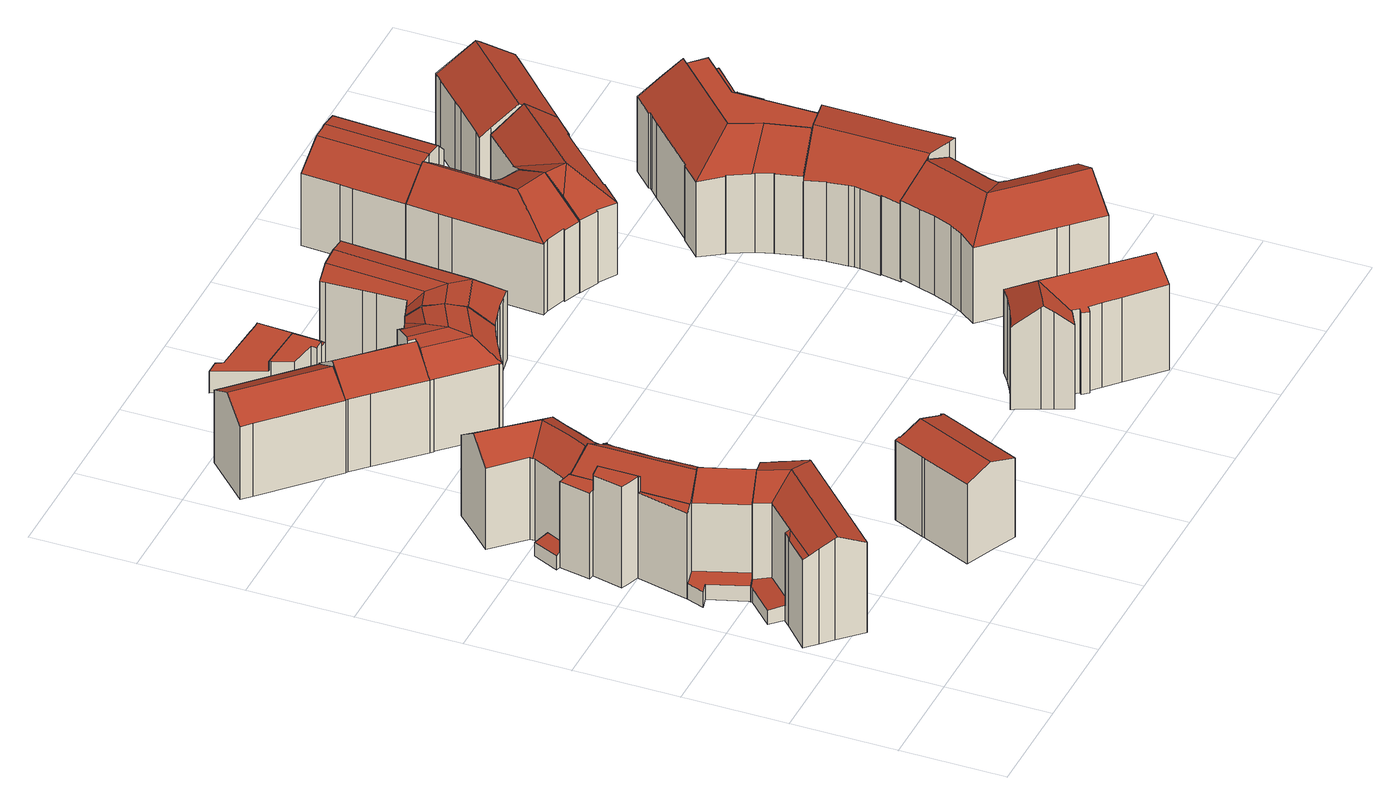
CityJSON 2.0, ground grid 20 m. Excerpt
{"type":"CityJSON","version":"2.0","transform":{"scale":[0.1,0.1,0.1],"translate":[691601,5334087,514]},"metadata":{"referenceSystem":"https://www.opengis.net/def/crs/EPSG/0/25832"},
"CityObjects":{
"building1":{"type":"Building","attributes":{"Gemeindeschluessel":"09162000","HoeheDach":"536.890","HoeheGrund":"515.523","Methode":"2000","NiedrigsteTraufeDesGebaeudes":"518.420","Geometrietyp2DReferenz":"3000","function":"31001_9998","roofType":"3100","measuredHeight":21.37,"storeysAboveGround":6},"geometry":[{"type":"MultiSurface","lod":"2","boundaries":[[[0,1,2,3]],[[4,5,6,7,8,9,10,11]],[[12,13,14,15,16]],[[17,18,19,20]],[[21,9,8,22]],[[7,6,23,24]],[[1,25,16,15]],[[17,20,13,12,26,27,28,29,30,21,22,24,23,31,32]],[[4,33,34,35,5]],[[30,10,9,21]],[[22,8,7,24]],[[36,25,1,0]],[[31,35,34,32]],[[4,2,1,37,19,18,33]],[[23,6,5,35,31]],[[26,12,16,25,36,38]],[[39,29,28,40]],[[26,38,41,27]],[[42,43,11,10,30,29,39]],[[37,1,15,14]],[[4,11,43,2]],[[13,20,19,37,14]],[[17,32,34,33,18]],[[3,2,43,42]],[[39,40,41,38,36,0,3,42]],[[27,41,40,28]]],"semantics":{"surfaces":[{"type":"WallSurface"},{"type":"RoofSurface"},{"type":"GroundSurface"}],"values":[0,1,0,0,0,0,1,2,1,0,0,0,0,1,0,0,0,0,0,1,1,0,0,0,1,0]}}]},
"building2":{"type":"Building","attributes":{"Gemeindeschluessel":"09162000","HoeheDach":"536.767","HoeheGrund":"515.630","Methode":"2000","NiedrigsteTraufeDesGebaeudes":"518.768","Geometrietyp2DReferenz":"3000","function":"31001_9998","roofType":"3100","measuredHeight":21.14,"storeysAboveGround":6},"geometry":[{"type":"MultiSurface","lod":"2","boundaries":[[[44,45,46,47,48,49]],[[50,51,45,44,49,52,53,54]],[[55,56,57,58,59,51,50,60,61,62,63]],[[62,61,64,65]],[[61,60,50,54,64]],[[66,52,49,48]],[[67,68,63,62,65,69,70]],[[46,45,51,59]],[[71,70,69,72]],[[58,57,56,55,73,74,71,72,75,76,77,66,48,47,46,59]],[[73,55,63,68,67,74]],[[74,67,70,71]],[[69,65,64,54,53,52,66,77,76,75,72]]],"semantics":{"surfaces":[{"type":"WallSurface"},{"type":"RoofSurface"},{"type":"GroundSurface"}],"values":[0,1,0,0,1,0,1,0,0,2,0,0,0]}}]},
"building3":{"type":"Building","attributes":{"Gemeindeschluessel":"09162000","HoeheDach":"519.079","HoeheGrund":"515.590","Methode":"1000","NiedrigsteTraufeDesGebaeudes":"518.489","Geometrietyp2DReferenz":"3000","function":"31001_2000","roofType":"2100","measuredHeight":3.49},"geometry":[{"type":"MultiSurface","lod":"2","boundaries":[[[78,79,80,81,82,83]],[[84,85,78,83]],[[81,80,86,87]],[[88,89,90,91,85,84]],[[87,86,90,89]],[[89,88,84,83,82,81,87]],[[85,91,90,86,80,79,78]]],"semantics":{"surfaces":[{"type":"WallSurface"},{"type":"GroundSurface"},{"type":"RoofSurface"}],"values":[0,0,0,0,0,1,2]}}]},
"building4":{"type":"Building","attributes":{"Gemeindeschluessel":"09162000","HoeheDach":"536.695","HoeheGrund":"515.630","Methode":"2000","NiedrigsteTraufeDesGebaeudes":"532.744","Geometrietyp2DReferenz":"3000","function":"31001_9998","roofType":"3100","measuredHeight":21.07,"storeysAboveGround":6},"geometry":[{"type":"MultiSurface","lod":"2","boundaries":[[[92,93,94,95,96,97,98,99,100,101]],[[102,103,104,101,100,105,106,107]],[[108,109,110,111]],[[112,113,114,84]],[[115,116,117,118]],[[119,120,121,122,123,124,117,116,125,110,109,126,127,128,129,130,131,132,133,134,135]],[[136,137,138,104,103,139,140,141,72]],[[142,143,144,99,98,145,146,114,113]],[[147,125,116,115]],[[106,105,100,99,144,143]],[[148,139,103,102,107,149]],[[111,110,125,147]],[[150,93,92,138,137,136]],[[151,126,109,108]],[[98,97,132,131,130,152,153,154,155,89,145]],[[123,122,156,157,158,124]],[[159,142,113,112]],[[107,106,143,142,159,160,149]],[[161,162,163,152,130,129,128,127]],[[135,134,133,132,97,96,95,94]],[[72,164,165,166,167,66,120,119,135,94,93,150,136]],[[146,145,89,168,84,114]],[[118,117,124,158]],[[163,162,161,151,108,111,147,115,118,158,157,156,169,66,167,166,165,164,72,141,140,139,148,149,160,159,112,84,168,89,155,154,153,152]],[[161,127,126,151]],[[92,101,104,138]],[[121,120,66,169,156,122]]],"semantics":{"surfaces":[{"type":"WallSurface"},{"type":"RoofSurface"},{"type":"GroundSurface"}],"values":[0,1,0,0,0,1,0,1,0,0,0,0,1,0,0,0,0,0,0,1,0,0,0,2,0,0,0]}}]},
"building5":{"type":"Building","attributes":{"Gemeindeschluessel":"09162000","HoeheDach":"536.394","HoeheGrund":"515.580","Methode":"1000","NiedrigsteTraufeDesGebaeudes":"532.345","Geometrietyp2DReferenz":"3000","function":"31001_1000","roofType":"3100","measuredHeight":20.81,"storeysAboveGround":6},"geometry":[{"type":"MultiSurface","lod":"2","boundaries":[[[170,171,172,173]],[[174,175,176,177,178,179,180]],[[181,182,183,184]],[[185,186,187,188,189,190]],[[191,192,152,193,194,195,174,180,89]],[[196,182,181,197,188,187]],[[184,183,171,170]],[[195,198,199,172,171,183,182,176,175,174]],[[200,201,185,190]],[[195,194,202,198]],[[198,202,203,204]],[[204,205,199,198]],[[152,206,207,205,204,203,193]],[[184,170,173,208,207,206,152,192,191,89,87,209,210,200,190,189,188,197,181]],[[201,177,176,211,186,185]],[[211,176,182,196,187,186]],[[207,208,173,172,199,205]],[[180,179,178,209,87,89]],[[210,209,178,177,201,200]],[[193,203,202,194]]],"semantics":{"surfaces":[{"type":"WallSurface"},{"type":"RoofSurface"},{"type":"GroundSurface"}],"values":[0,1,0,0,0,0,0,1,0,0,0,1,0,2,1,1,0,0,0,1]}}]},
"building6":{"type":"Building","attributes":{"Gemeindeschluessel":"09162000","HoeheDach":"534.060","HoeheGrund":"515.580","Methode":"2000","NiedrigsteTraufeDesGebaeudes":"532.227","Geometrietyp2DReferenz":"3000","function":"31001_9998","roofType":"3100","measuredHeight":18.48,"storeysAboveGround":2},"geometry":[{"type":"MultiSurface","lod":"2","boundaries":[[[212,213,214,215]],[[216,217,218,219]],[[215,214,220,221]],[[222,223,224,225,226,227]],[[228,229,213,212]],[[230,231,216,219,232,228,212,215,221,233,234,226,225,224,235,236,237]],[[231,238,217,216]],[[236,239,240,237]],[[232,219,218,241,229,228]],[[241,222,227,242,243,220,214,213,229]],[[220,243,233,221]],[[218,217,238,244,240,239,245,223,222,241]],[[233,243,242,234]],[[231,230,237,240,244,238]],[[226,234,242,227]],[[223,245,239,236,235,224]]],"semantics":{"surfaces":[{"type":"WallSurface"},{"type":"GroundSurface"},{"type":"RoofSurface"}],"values":[0,0,0,0,0,1,0,0,0,2,0,2,0,0,0,0]}}]},
"building7":{"type":"Building","attributes":{"Gemeindeschluessel":"09162000","HoeheDach":"533.844","HoeheGrund":"515.320","Methode":"1000","NiedrigsteTraufeDesGebaeudes":"530.501","Geometrietyp2DReferenz":"3000","function":"31001_1000","roofType":"3100","measuredHeight":18.52,"storeysAboveGround":4},"geometry":[{"type":"MultiSurface","lod":"2","boundaries":[[[246,247,248,249]],[[250,251,247,246]],[[252,253,254,255]],[[256,257,248,247,251,258]],[[249,248,257,259]],[[260,261,262,263]],[[262,258,251,250,264,263]],[[261,254,253,256,258,262]],[[265,252,255,260,263,264,250,246,249,259]],[[252,265,259,257,256,253]],[[255,254,261,260]]],"semantics":{"surfaces":[{"type":"WallSurface"},{"type":"RoofSurface"},{"type":"GroundSurface"}],"values":[0,0,0,1,0,0,0,1,2,0,0]}}]},
"building8":{"type":"Building","attributes":{"Gemeindeschluessel":"09162000","HoeheDach":"534.865","HoeheGrund":"515.450","Methode":"1000","NiedrigsteTraufeDesGebaeudes":"530.635","Geometrietyp2DReferenz":"3000","function":"31001_1000","roofType":"3100","measuredHeight":19.41,"storeysAboveGround":6},"geometry":[{"type":"MultiSurface","lod":"2","boundaries":[[[266,267,268,269]],[[270,271,272,273,274,275]],[[276,277,278,279,280,281,268,267,272,271]],[[282,280,279,283]],[[284,285,286,287,288,276,271,270,289]],[[269,268,281,290]],[[291,287,286,292]],[[292,286,285,293]],[[290,281,280,282]],[[294,284,289,295]],[[296,278,277,297]],[[283,279,278,296]],[[283,296,297,298,299,291,292,293,294,295,275,274,273,266,269,290,282]],[[299,298,297,277,276,288]],[[295,289,270,275]],[[299,288,287,291]],[[273,272,267,266]],[[293,285,284,294]]],"semantics":{"surfaces":[{"type":"WallSurface"},{"type":"RoofSurface"},{"type":"GroundSurface"}],"values":[0,0,1,0,1,0,0,0,0,0,0,0,2,0,0,0,0,0]}}]},
"building9":{"type":"Building","attributes":{"Gemeindeschluessel":"09162000","HoeheDach":"518.490","HoeheGrund":"515.450","Methode":"1000","NiedrigsteTraufeDesGebaeudes":"518.490","Geometrietyp2DReferenz":"3000","function":"31001_2000","roofType":"1000","measuredHeight":3.04},"geometry":[{"type":"MultiSurface","lod":"2","boundaries":[[[300,301,302,303,304,305,306,307]],[[308,302,301,309]],[[310,303,302,308]],[[310,311,304,303]],[[312,300,307,313]],[[314,305,304,311]],[[312,313,315,314,311,310,308,309]],[[309,301,300,312]],[[307,306,305,314,315,313]]],"semantics":{"surfaces":[{"type":"RoofSurface"},{"type":"WallSurface"},{"type":"GroundSurface"}],"values":[0,1,1,1,1,1,2,1,1]}}]},
"building10":{"type":"Building","attributes":{"Gemeindeschluessel":"09162000","HoeheDach":"518.982","HoeheGrund":"515.560","Methode":"1000","NiedrigsteTraufeDesGebaeudes":"518.982","Geometrietyp2DReferenz":"3000","function":"31001_1000","roofType":"1000","measuredHeight":3.42,"storeysAboveGround":1},"geometry":[{"type":"MultiSurface","lod":"2","boundaries":[[[316,317,318,319]],[[320,321,318,317]],[[319,318,321,322]],[[316,319,322,323]],[[323,320,317,316]],[[322,321,320,323]]],"semantics":{"surfaces":[{"type":"WallSurface"},{"type":"RoofSurface"},{"type":"GroundSurface"}],"values":[0,1,0,2,0,0]}}]},
"building11":{"type":"Building","attributes":{"Gemeindeschluessel":"09162000","HoeheDach":"535.070","HoeheGrund":"515.498","Methode":"2000","NiedrigsteTraufeDesGebaeudes":"530.431","Geometrietyp2DReferenz":"3000","function":"31001_1000","roofType":"3100","measuredHeight":19.57,"storeysAboveGround":5},"geometry":[{"type":"MultiSurface","lod":"2","boundaries":[[[324,325,326,327]],[[299,291,328,329,330]],[[331,332,333,334]],[[335,283,296,336,337,338]],[[339,340,341,342]],[[343,344,345,346]],[[347,348,349,350,351]],[[352,325,324,353]],[[297,354,336,296]],[[292,286,328,291]],[[355,356,352,353]],[[357,358,343,346]],[[359,347,351,360,361]],[[331,334,361,360,362]],[[326,363,364,327]],[[331,337,336,354,330,329,332]],[[299,330,354,297]],[[355,353,324,327,364,365,357,346,345,366,292,291,299,297,296,283,348,347,359,339,342]],[[367,363,326,325,352,356,341,340,333,332,368]],[[369,286,292,366]],[[345,344,369,366]],[[341,356,355,342]],[[367,368,358,357,365]],[[349,335,338,362,350]],[[369,344,343,358,368,332,329,328,286]],[[360,351,350,362]],[[331,362,338,337]],[[339,359,361,334,333,340]],[[364,363,367,365]],[[349,348,283,335]]],"semantics":{"surfaces":[{"type":"WallSurface"},{"type":"RoofSurface"},{"type":"GroundSurface"}],"values":[0,0,1,0,0,0,0,0,0,0,0,0,0,1,0,1,0,2,1,0,0,0,0,1,1,1,1,0,0,0]}}]},
"building12":{"type":"Building","attributes":{"Gemeindeschluessel":"09162000","HoeheDach":"521.966","HoeheGrund":"515.460","Methode":"2000","NiedrigsteTraufeDesGebaeudes":"519.980","Geometrietyp2DReferenz":"3000","function":"31001_2000","roofType":"1000","measuredHeight":6.51},"geometry":[{"type":"MultiSurface","lod":"2","boundaries":[[[370,371,372,373]],[[374,375,376,377]],[[378,379,380,381,382,383,384,385,386,387,388]],[[382,381,380,389,390,391]],[[392,393,394,376,375,395,396,397,398,372,371,399]],[[389,380,379,400]],[[393,387,386,394]],[[401,399,371,370]],[[402,403,404,385,384,383]],[[400,379,378,405]],[[374,406,407,396,395,375]],[[392,388,387,393]],[[408,397,396,407]],[[409,405,378,388,392,399,401]],[[398,397,408,410,373,372]],[[411,377,376,394,386,385,404]],[[402,383,382,391]],[[406,374,377,411,404,403,402,391,390,389,400,405,409,401,370,373,410,408,407]]],"semantics":{"surfaces":[{"type":"WallSurface"},{"type":"RoofSurface"},{"type":"GroundSurface"}],"values":[0,0,1,0,1,0,0,0,0,0,0,0,0,0,0,0,0,2]}}]},
"building13":{"type":"Building","attributes":{"Gemeindeschluessel":"09162000","HoeheDach":"535.050","HoeheGrund":"515.452","Methode":"2000","NiedrigsteTraufeDesGebaeudes":"529.706","Geometrietyp2DReferenz":"3000","function":"31001_9998","roofType":"3100","measuredHeight":19.6,"storeysAboveGround":4},"geometry":[{"type":"MultiSurface","lod":"2","boundaries":[[[412,413,414,415]],[[416,417,418,419]],[[420,421,422,423]],[[424,425,426,427,428,422,421,429]],[[430,431,432,433]],[[377,427,426,374]],[[342,434,435,339]],[[436,437,438,439]],[[423,422,428,440]],[[441,442,431,430,413,412,416,419,443]],[[420,444,445,429,421]],[[446,447,419,418]],[[448,424,429,445,449]],[[432,431,442,450]],[[446,418,424,448,361]],[[359,339,435,447,446,361]],[[439,438,451,452]],[[425,417,416,412,415,374,426]],[[347,449,445,444]],[[417,425,424,418]],[[441,443,437,436,453]],[[450,442,441,453]],[[347,359,361,448,449]],[[414,433,432,450,453,436,439,452,454,342,339,359,347,444,420,423,440,377,374,415]],[[447,435,434,455,451,438,437,443,419]],[[414,413,430,433]],[[440,428,427,377]],[[454,455,434,342]],[[452,451,455,454]]],"semantics":{"surfaces":[{"type":"WallSurface"},{"type":"RoofSurface"},{"type":"GroundSurface"}],"values":[0,1,0,1,0,0,0,0,0,1,0,1,1,0,1,0,0,0,0,1,0,0,0,2,1,0,0,0,0]}}]},
"building14":{"type":"Building","attributes":{"Gemeindeschluessel":"09162000","HoeheDach":"536.504","HoeheGrund":"514.890","Methode":"2000","NiedrigsteTraufeDesGebaeudes":"531.901","Geometrietyp2DReferenz":"3000","function":"31001_1000","roofType":"3100","measuredHeight":21.61,"storeysAboveGround":6},"geometry":[{"type":"MultiSurface","lod":"2","boundaries":[[[456,457,458,459]],[[460,461,462,463]],[[464,465,466,467]],[[468,465,464,469,470,471]],[[472,473,474,475,458,457,476,462,461,477,478,479,480,481,482,483]],[[481,480,466,465,468,471,484,482]],[[485,486,487,488]],[[489,484,471,470]],[[490,491,486,485,492,493]],[[494,495,496,497]],[[498,499,500,501,502,503,490,493]],[[456,504,463,462,476,457]],[[505,506,474,473,472,507]],[[508,509,484,489]],[[510,511,512,513,460,463,504,456,459,514,506,505,507,515,516,494,497,517,500,499,498,493,492,485,488,508,489,470,469,464,467]],[[496,495,518,483,482,519,520]],[[511,510,467,466,480,479]],[[488,487,509,508]],[[458,475,474,506,514,459]],[[503,502,501,520,519,482,484,509,487,486,491,490]],[[511,479,478,512]],[[512,478,477,513]],[[517,497,496,520,501,500]],[[513,477,461,460]],[[494,516,515,507,472,483,518,495]]],"semantics":{"surfaces":[{"type":"WallSurface"},{"type":"RoofSurface"},{"type":"GroundSurface"}],"values":[0,0,0,0,1,1,0,0,0,0,0,0,0,0,2,1,0,0,0,1,0,0,0,0,0]}}]},
"building15":{"type":"Building","attributes":{"Gemeindeschluessel":"09162000","HoeheDach":"535.211","HoeheGrund":"515.580","Methode":"2000","NiedrigsteTraufeDesGebaeudes":"530.356","Geometrietyp2DReferenz":"3000","function":"31001_9998","roofType":"3100","measuredHeight":19.63,"storeysAboveGround":4},"geometry":[{"type":"MultiSurface","lod":"2","boundaries":[[[521,522,523,524]],[[524,523,525,526]],[[526,525,527,528]],[[529,530,531,532]],[[533,534,535,536]],[[537,538,539,540,541,542,543,544]],[[545,546,547,548]],[[549,550,548,547,551,552]],[[553,554,555,556,527,525,523,522]],[[549,552,557,558]],[[559,560,541,540]],[[543,542,541,560,535,534,561,555,554,553]],[[528,527,556,562]],[[536,535,560,559]],[[555,561,563,564,562,556]],[[532,531,522,521]],[[565,546,545,566,537,544]],[[558,557,530,529]],[[531,530,557,552,551,553,522]],[[550,549,558,529,532,521,524,526,528,562,564,563,533,536,559,540,539,538,537,566,545,548]],[[551,547,546,565,544,543,553]],[[563,561,534,533]]],"semantics":{"surfaces":[{"type":"WallSurface"},{"type":"RoofSurface"},{"type":"GroundSurface"}],"values":[0,0,0,0,0,0,0,0,1,0,0,1,0,0,0,0,0,0,1,2,1,0]}}]},
"building16":{"type":"Building","attributes":{"Gemeindeschluessel":"09162000","HoeheDach":"535.739","HoeheGrund":"515.450","Methode":"2000","NiedrigsteTraufeDesGebaeudes":"531.275","Geometrietyp2DReferenz":"3000","function":"31001_9998","roofType":"3100","measuredHeight":20.29,"storeysAboveGround":4},"geometry":[{"type":"MultiSurface","lod":"2","boundaries":[[[567,568,569,570]],[[571,572,573,574,575,576]],[[577,578,579,580,581,582]],[[583,584,574,573]],[[585,586,587,588,589,590]],[[591,576,575,574,584,592,593,594]],[[578,577,595,596,597,598,599,600,601,602,603,604,605,606,583,573,572,571,607,589,588,587,567,570,579]],[[587,586,568,567]],[[601,608,609,602]],[[609,610,611,604,603,602]],[[600,612,608,601]],[[598,613,614,599]],[[597,615,613,598]],[[595,577,582,616,617,596]],[[591,618,607,571,576]],[[607,618,590,589]],[[619,581,580,569,568,586,585,590,618,591,594]],[[594,593,592,620,611,610,609,608,612,614,613]],[[596,617,615,597]],[[592,584,583,606,605,620]],[[599,614,612,600]],[[604,611,620,605]],[[570,569,580,579]],[[615,617,616,582,581,619,594,613]]],"semantics":{"surfaces":[{"type":"WallSurface"},{"type":"RoofSurface"},{"type":"GroundSurface"}],"values":[0,0,0,0,0,1,2,0,0,0,0,0,0,0,0,0,1,1,0,0,0,0,0,1]}}]},
"building17":{"type":"Building","attributes":{"Gemeindeschluessel":"09162000","HoeheDach":"534.940","HoeheGrund":"515.420","Methode":"2000","NiedrigsteTraufeDesGebaeudes":"530.519","Geometrietyp2DReferenz":"3000","function":"31001_1000","roofType":"3100","measuredHeight":19.52,"storeysAboveGround":4},"geometry":[{"type":"MultiSurface","lod":"2","boundaries":[[[621,622,623,624,625,626]],[[627,628,629,630]],[[631,632,626,625]],[[633,634,635,636,637,638,639,640]],[[641,642,643,621,626,632,644,645]],[[646,647,648,633,640,643,642,649]],[[650,644,632,631,651,652,630,629]],[[653,645,644,650,629,628,654,655]],[[656,653,655,657]],[[658,659,641,645,653,656]],[[660,634,633,648]],[[639,638,661,662,623,622]],[[649,642,641,659]],[[663,654,628,627]],[[664,665,666,637,636,635]],[[666,665,664,660,648,647,646,649,659,658,656,657,663,627,630,652,651,631,625,624,623,662,661]],[[657,655,654,663]],[[664,635,634,660]],[[661,638,637,666]],[[640,639,622,621,643]]],"semantics":{"surfaces":[{"type":"WallSurface"},{"type":"RoofSurface"},{"type":"GroundSurface"}],"values":[0,0,0,1,1,0,0,1,0,0,0,0,0,0,0,2,0,0,0,1]}}]},
"building18":{"type":"Building","attributes":{"Gemeindeschluessel":"09162000","HoeheDach":"535.332","HoeheGrund":"515.510","Methode":"2000","NiedrigsteTraufeDesGebaeudes":"530.502","Geometrietyp2DReferenz":"3000","function":"31001_9998","roofType":"3100","measuredHeight":19.82,"storeysAboveGround":4},"geometry":[{"type":"MultiSurface","lod":"2","boundaries":[[[667,668,669,670,671,672,673,674,675,676,677,678,679,680,681,682,683,684,685]],[[674,673,686,687,688,675]],[[689,690,691]],[[673,672,671,692,693,686]],[[667,694,695,668]],[[675,688,696,676]],[[676,696,697,677]],[[697,691,690,698,680,679,678,677]],[[698,699,700,701,683,682,681,680]],[[692,702,703,695,694,704,705,706,689,693]],[[670,702,692,671]],[[706,705,701,700,699,689]],[[705,704,685,684,683,701]],[[689,699,698,690]],[[670,669,668,695,703,702]],[[696,688,687,686,693,689,691,697]],[[685,704,694,667]]],"semantics":{"surfaces":[{"type":"GroundSurface"},{"type":"WallSurface"},{"type":"RoofSurface"}],"values":[0,1,2,1,1,1,1,1,1,2,1,2,1,2,1,2,1]}}]},
"building19":{"type":"Building","attributes":{"Gemeindeschluessel":"09162000","HoeheDach":"536.438","HoeheGrund":"514.717","Methode":"2000","NiedrigsteTraufeDesGebaeudes":"530.874","Geometrietyp2DReferenz":"3000","function":"31001_9998","roofType":"1000","measuredHeight":21.72,"storeysAboveGround":4},"geometry":[{"type":"MultiSurface","lod":"2","boundaries":[[[707,708,709,710]],[[711,712,713,714]],[[715,716,717,718,719,720,721]],[[722,723,715,721,724,725]],[[726,727,728,729]],[[730,731,712,711]],[[732,733,731,730]],[[734,719,718,735]],[[736,716,715,723]],[[714,713,727,726]],[[735,737,736,723,722,725,707,710,738,732,730,711,714,726,729,739,734]],[[724,721,720,728,727,713,712,731,733,740,709,708]],[[728,720,719,734,739,729]],[[737,717,716,736]],[[738,740,733,732]],[[710,709,740,738]],[[735,718,717,737]],[[725,724,708,707]]],"semantics":{"surfaces":[{"type":"WallSurface"},{"type":"RoofSurface"},{"type":"GroundSurface"}],"values":[0,0,1,0,0,0,0,0,0,0,2,1,0,0,0,0,0,0]}}]},
"building20":{"type":"Building","attributes":{"Gemeindeschluessel":"09162000","HoeheDach":"518.790","HoeheGrund":"515.530","Methode":"1000","NiedrigsteTraufeDesGebaeudes":"518.790","Geometrietyp2DReferenz":"3000","function":"31001_2000","roofType":"1000","measuredHeight":3.26},"geometry":[{"type":"MultiSurface","lod":"2","boundaries":[[[741,742,743,744]],[[745,746,742,741]],[[747,748,749,743,742,746,750,751,752]],[[753,754,755,756,757,758,745,741,744]],[[744,743,749,753]],[[755,754,748,747,752,756]],[[753,749,748,754]],[[752,751,750,758,757,756]],[[758,750,746,745]]],"semantics":{"surfaces":[{"type":"WallSurface"},{"type":"RoofSurface"},{"type":"GroundSurface"}],"values":[0,0,1,2,0,0,0,0,0]}}]},
"building21":{"type":"Building","attributes":{"Gemeindeschluessel":"09162000","HoeheDach":"536.480","HoeheGrund":"515.200","Methode":"2000","NiedrigsteTraufeDesGebaeudes":"530.794","Geometrietyp2DReferenz":"3000","function":"31001_9998","roofType":"2100","measuredHeight":21.28,"storeysAboveGround":3},"geometry":[{"type":"MultiSurface","lod":"2","boundaries":[[[759,760,761,762]],[[763,764,765,766]],[[767,768,769,770,771]],[[772,773,774,775,776,777,778,779]],[[762,761,780,781]],[[782,783,784,785]],[[767,771,786,787]],[[778,777,788,789,790]],[[791,792,793,794]],[[788,795,791,794,796,789]],[[766,765,774,773]],[[772,779,797,798]],[[799,800,801,802]],[[803,804,805,806]],[[776,775,760,759]],[[807,808,764,763]],[[769,809,810,761,760,770]],[[811,812,813,789,796]],[[814,802,801,810,809]],[[787,786,815,816]],[[816,815,817,818]],[[793,811,796,794]],[[819,820,812,811,793,792]],[[821,822,808,807]],[[823,824,783,782]],[[820,819,823,782,785,799,802,814,768,767,787,816,818,821,807,763,766,773,772,798,803,806]],[[785,784,800,799]],[[820,806,805,825,813,812]],[[790,789,813,825]],[[770,760,775,774,765,764,808,822,817,815,786,771]],[[818,817,822,821]],[[814,809,769,768]],[[825,805,804,797,779,778,790]],[[788,777,776,759,762,781,795]],[[801,800,784,783,824,780,761,810]],[[798,797,804,803]],[[823,819,792,791,795,781,780,824]]],"semantics":{"surfaces":[{"type":"WallSurface"},{"type":"RoofSurface"},{"type":"GroundSurface"}],"values":[0,0,0,0,0,0,0,0,1,0,0,0,0,0,0,0,1,1,0,0,0,0,0,0,0,2,0,0,0,1,0,0,1,1,1,0,0]}}]},
"building22":{"type":"Building","attributes":{"Gemeindeschluessel":"09162000","HoeheDach":"517.400","HoeheGrund":"515.400","Methode":"2000","NiedrigsteTraufeDesGebaeudes":"517.400","Geometrietyp2DReferenz":"3000","function":"31001_2000","roofType":"1000","measuredHeight":2},"geometry":[{"type":"MultiSurface","lod":"2","boundaries":[[[826,827,828,829]],[[829,830,831,826]],[[831,832,827,826]],[[829,828,833,830]],[[830,833,832,831]],[[827,832,833,828]]],"semantics":{"surfaces":[{"type":"WallSurface"},{"type":"GroundSurface"},{"type":"RoofSurface"}],"values":[0,1,0,0,0,2]}}]},
"building23":{"type":"Building","attributes":{"Gemeindeschluessel":"09162000","HoeheDach":"535.550","HoeheGrund":"515.149","Methode":"2000","NiedrigsteTraufeDesGebaeudes":"530.485","Geometrietyp2DReferenz":"3000","function":"31001_1000","roofType":"3100","measuredHeight":20.4,"storeysAboveGround":4},"geometry":[{"type":"MultiSurface","lod":"2","boundaries":[[[834,835,836,837]],[[838,839,840,841,842,843,844,845,846,847,834,837,848]],[[704,836,835,849,850,851,852,853]],[[843,854,855,844]],[[856,840,839,857]],[[841,858,859,842]],[[846,850,849,847]],[[837,836,704,848]],[[845,844,855,852,851]],[[840,856,858,841]],[[856,857,860,853,852,855,854,859,858]],[[838,860,857,839]],[[842,859,854,843]],[[860,838,848,704,853]],[[845,851,850,846]],[[847,849,835,834]]],"semantics":{"surfaces":[{"type":"WallSurface"},{"type":"GroundSurface"},{"type":"RoofSurface"}],"values":[0,1,2,0,0,0,0,0,0,0,2,0,0,0,0,0]}}]}
},
"vertices":[
[69,311,48],[69,311,204],[128,370,204],[128,370,48],[198,363,229],[267,357,204],[269,359,203],[244,397,206],[240,404,206],[226,427,207],[224,432,207],[173,417,229],[51,307,15],[2,260,15],[2,260,199],[47,304,199],[51,307,199],[44,219,15],[44,219,226],[24,239,213],[24,239,15],[226,427,15],[240,404,15],[269,359,15],[244,397,15],[62,318,199],[63,319,15],[42,341,15],[92,391,15],[91,393,15],[224,432,15],[135,226,15],[85,177,15],[48,215,229],[85,177,204],[135,226,204],[62,318,47],[10,252,204],[63,319,47],[91,393,44],[92,391,44],[42,341,44],[114,400,45],[114,400,204],
[206,488,191],[217,455,192],[217,455,16],[206,488,16],[201,504,16],[201,504,191],[176,418,228],[224,432,192],[197,525,189],[194,524,191],[143,513,228],[91,393,16],[127,404,16],[129,404,16],[176,418,16],[224,432,16],[129,404,193],[127,404,191],[127,404,48],[91,393,48],[92,503,191],[92,503,48],[197,525,16],[66,466,48],[90,396,48],[56,495,48],[44,461,48],[44,461,16],[56,495,16],[90,396,16],[66,466,16],[92,503,16],[143,513,16],[194,524,16],
[48,732,45],[50,737,45],[70,782,45],[70,782,16],[50,737,16],[48,732,16],[57,730,16],[57,730,47],[98,769,51],[98,769,16],[72,726,16],[77,725,16],[77,725,50],[72,726,50],
[83,593,195],[83,501,195],[83,501,190],[83,593,190],[83,671,190],[84,724,190],[84,724,195],[83,671,195],[83,671,227],[83,593,227],[58,604,227],[80,596,227],[79,594,227],[58,669,227],[55,668,227],[42,610,227],[189,645,16],[189,645,193],[185,646,196],[185,646,16],[45,670,16],[45,670,195],[57,730,195],[183,609,16],[183,609,197],[184,582,196],[184,582,16],[193,524,190],[197,525,187],[193,547,190],[192,549,191],[190,571,192],[189,583,193],[183,622,197],[190,659,192],[192,678,191],[193,683,190],[193,684,190],[196,701,189],[193,701,190],[138,713,226],[138,677,226],[138,581,226],[138,512,226],[56,495,195],[57,500,195],[79,594,195],[80,596,16],[79,594,16],[57,500,16],[55,669,195],[55,668,195],[58,669,195],[77,725,195],[58,730,195],[183,622,16],[58,604,16],[42,610,16],[57,495,195],[190,659,16],[196,701,16],[193,701,16],[138,713,16],[84,724,16],[192,549,16],[190,571,16],[189,583,16],[55,669,16],[55,668,16],[192,678,16],[193,683,16],[193,684,16],[57,495,16],[83,501,16],[138,512,16],[193,524,16],[58,730,16],[193,547,16],
[213,761,16],[213,761,185],[202,732,184],[202,732,16],[133,714,224],[151,755,224],[174,811,224],[112,803,185],[112,798,187],[98,769,186],[77,725,184],[239,819,16],[239,819,184],[224,788,185],[224,788,16],[56,866,185],[93,903,224],[131,942,184],[131,942,16],[93,903,16],[56,866,16],[133,714,16],[190,702,16],[196,701,191],[190,702,191],[190,702,183],[156,913,184],[156,913,16],[192,707,183],[202,730,183],[111,808,16],[111,808,188],[192,707,191],[196,703,191],[196,703,183],[197,708,183],[196,703,16],[197,708,16],[202,730,16],[112,798,16],[112,803,16],[133,858,224],
[375,193,16],[375,193,182],[377,198,182],[377,198,16],[477,147,16],[477,147,182],[436,52,182],[436,52,16],[403,257,182],[403,257,16],[454,234,201],[499,213,185],[499,213,16],[454,234,16],[411,253,16],[411,253,185],[333,97,16],[333,97,182],[506,212,16],[480,152,16],[385,75,16],[404,259,16],[412,255,16],[500,215,16],[501,216,16],[506,213,16],[480,152,182],[501,216,184],[506,213,182],[385,75,201],[412,255,185],[404,259,182],[506,212,182],[500,215,184],
[132,1370,13],[132,1370,165],[251,1255,165],[251,1255,13],[114,1389,13],[114,1389,165],[211,1211,13],[211,1211,197],[172,1172,165],[172,1172,13],[212,1213,198],[252,1254,165],[73,1348,198],[252,1254,13],[49,1291,13],[49,1291,165],[32,1307,165],[32,1307,13],[73,1348,13],[212,1213,13],
[253,1253,15],[253,1253,166],[297,1208,166],[297,1208,15],[211,1211,207],[212,1213,209],[252,1254,167],[252,1254,15],[212,1213,15],[211,1211,15],[320,1103,209],[326,1108,203],[316,1118,203],[351,1152,167],[352,1153,166],[345,1160,166],[352,1153,15],[351,1152,15],[174,1169,166],[204,1139,166],[279,1062,166],[301,1084,189],[319,1102,207],[172,1172,166],[345,1160,15],[301,1084,15],[279,1062,15],[204,1139,15],[174,1169,15],[172,1172,15],[316,1118,15],[326,1108,15],[320,1103,15],[319,1102,15],
[275,1278,45],[296,1298,45],[276,1318,45],[274,1320,45],[275,1321,45],[263,1335,45],[261,1334,45],[240,1313,45],[276,1318,15],[296,1298,15],[274,1320,15],[275,1321,15],[275,1278,15],[240,1313,15],[263,1335,15],[261,1334,15],
[297,1208,16],[297,1208,50],[312,1222,50],[312,1222,16],[345,1160,50],[359,1174,50],[359,1174,16],[345,1160,16],
[399,985,15],[399,985,167],[378,972,166],[378,972,15],[301,1084,194],[310,1093,205],[319,1102,208],[377,1068,211],[377,1024,205],[451,1065,205],[437,1101,211],[351,1152,200],[316,1118,209],[322,1123,211],[344,1145,205],[454,1056,15],[454,1056,198],[468,1021,166],[468,1021,15],[368,973,166],[284,1058,166],[284,1058,15],[368,973,15],[412,1164,15],[359,1143,15],[359,1143,200],[397,1158,181],[412,1164,183],[420,997,168],[420,997,15],[326,1108,209],[443,1010,15],[443,1010,167],[368,972,15],[368,972,166],[432,1113,15],[423,1137,205],[432,1113,209],[377,1111,205],[379,971,165],[379,971,15],[373,967,15],[284,1057,15],[373,967,164],[372,968,166],[284,1057,166],
[320,1474,15],[320,1474,60],[328,1461,60],[328,1461,15],[449,1336,15],[449,1336,60],[448,1325,60],[448,1325,15],[336,1378,80],[350,1340,80],[402,1332,80],[402,1327,80],[402,1322,80],[421,1321,80],[422,1325,80],[422,1327,80],[423,1327,80],[425,1376,80],[334,1381,80],[402,1332,15],[402,1327,15],[402,1322,15],[334,1381,60],[425,1376,60],[423,1327,60],[451,1375,60],[455,1453,60],[446,1453,60],[429,1454,60],[294,1474,60],[350,1340,15],[294,1474,15],[421,1321,15],[422,1325,15],[422,1327,15],[336,1378,15],[451,1375,15],[455,1453,15],[446,1453,15],[334,1381,15],[429,1454,15],[423,1327,15],
[595,1337,160],[590,1251,160],[590,1251,15],[595,1337,15],[543,1336,206],[509,1336,210],[494,1118,210],[527,1087,206],[446,1174,15],[446,1174,191],[447,1230,189],[447,1230,15],[462,1148,206],[474,1336,206],[449,1336,184],[448,1325,185],[447,1256,188],[437,1172,183],[589,1229,160],[579,1055,159],[579,1055,15],[589,1229,15],[468,1021,167],[454,1056,199],[549,1040,15],[549,1040,163],[523,1036,166],[523,1036,15],[447,1256,15],[580,1046,157],[580,1055,157],[576,1045,160],[416,1165,15],[416,1165,183],[437,1100,210],[451,1064,206],[423,1136,206],[412,1164,184],[580,1055,15],[497,1029,167],[497,1029,15],[580,1046,15],[471,1022,15],[471,1022,167],
[879,100,9],[879,100,179],[869,112,180],[869,112,9],[902,88,9],[902,88,185],[884,105,184],[884,105,9],[971,164,9],[971,164,183],[1055,81,182],[1055,81,9],[956,179,183],[956,179,9],[946,190,9],[946,190,183],[863,127,185],[865,125,185],[873,116,184],[871,114,182],[882,103,182],[930,62,186],[993,2,188],[1010,23,209],[1022,38,225],[909,152,225],[870,191,225],[862,126,184],[878,258,182],[806,215,9],[806,215,182],[833,228,184],[833,228,9],[878,258,9],[783,206,179],[803,214,182],[803,214,9],[783,206,9],[827,106,9],[827,106,184],[813,138,212],[813,138,9],[784,203,9],[786,200,9],[804,159,9],[804,159,220],[786,200,185],[784,203,182],[882,103,9],[865,125,9],[873,116,9],[863,127,9],[857,243,9],[857,243,184],[1022,38,9],[1010,23,9],[993,2,9],[930,62,9],[871,114,9],[862,126,9],[860,125,9],[806,154,9],[860,125,184],[822,163,225],[806,154,225],
[720,1038,16],[720,1038,164],[731,1210,164],[731,1210,16],[733,1236,164],[733,1236,16],[737,1298,164],[737,1298,16],[772,1023,16],[772,1023,166],[734,1036,165],[734,1036,16],[828,1293,16],[828,1293,192],[865,1291,164],[865,1291,16],[857,1174,16],[858,1189,16],[858,1190,16],[859,1203,16],[859,1203,164],[858,1190,164],[858,1189,164],[857,1174,171],[864,1169,16],[864,1169,172],[888,1154,176],[888,1154,16],[804,1007,16],[852,1091,16],[852,1091,212],[804,1007,164],[789,1114,212],[796,1213,212],[801,1294,212],[792,1295,205],[771,1020,164],[771,1020,16],[861,1229,16],[861,1229,164],[802,1294,211],[792,1295,16],[802,1294,16],[801,1294,16],[858,1174,171],[858,1174,16],
[1210,337,15],[1210,337,181],[1230,318,181],[1230,318,15],[1164,403,15],[1165,405,15],[1195,491,15],[1195,491,183],[1165,405,182],[1164,403,182],[1156,182,15],[1216,238,15],[1264,283,15],[1264,283,181],[1216,238,217],[1156,182,173],[1135,504,15],[1135,504,215],[1173,373,182],[1193,354,181],[1193,354,15],[1173,373,15],[1168,379,15],[1168,379,182],[1166,388,178],[1129,505,217],[1112,458,217],[1080,373,217],[1116,222,15],[1106,232,15],[1089,249,15],[980,357,15],[1003,389,15],[1017,414,15],[1031,450,15],[1041,481,15],[1052,517,15],[1053,522,15],[1055,521,15],[1129,505,15],[1166,388,15],[1031,450,180],[1041,481,179],[1052,517,178],[1053,522,178],[1017,414,180],[980,357,173],[1003,389,178],[1089,249,173],[1116,222,173],[1106,232,173],[1166,388,179],[1147,306,217],[1055,521,179],
[841,1491,209],[871,1489,207],[871,1489,14],[841,1491,14],[837,1491,14],[837,1491,209],[745,1423,14],[745,1423,165],[749,1496,165],[749,1496,14],[827,1491,14],[827,1491,208],[865,1291,202],[884,1290,183],[891,1391,182],[892,1415,182],[894,1451,182],[896,1488,182],[872,1489,206],[861,1291,206],[802,1294,207],[828,1293,209],[829,1293,209],[809,1492,206],[797,1294,206],[829,1293,14],[861,1291,14],[865,1291,14],[828,1293,14],[801,1493,201],[809,1492,14],[801,1493,14],[792,1295,203],[743,1399,165],[737,1298,165],[792,1295,14],[737,1298,14],[797,1294,14],[802,1294,14],[884,1290,14],[896,1488,14],[872,1489,14],[743,1399,14],[891,1391,14],[892,1415,14],[894,1451,14],
[1026,1119,15],[1024,1121,15],[1009,1106,15],[915,1010,15],[917,1008,15],[879,970,15],[878,969,15],[876,970,15],[842,991,15],[841,989,15],[804,1007,15],[827,1047,15],[851,1089,15],[888,1154,15],[906,1172,15],[907,1172,15],[976,1242,15],[1021,1200,15],[1066,1157,15],[878,969,165],[876,970,165],[842,991,168],[889,1067,213],[851,1089,213],[827,1047,190],[917,1008,166],[879,970,166],[1026,1119,167],[1024,1121,169],[841,989,166],[804,1007,167],[888,1154,177],[906,1172,166],[907,1172,166],[976,1242,166],[915,1010,168],[1009,1106,169],[1066,1157,166],[1021,1200,213],[960,1138,213],
[1055,521,7],[1055,521,169],[1061,560,173],[1061,560,7],[1063,622,7],[1063,622,175],[1060,660,172],[1060,660,7],[1195,491,215],[1211,487,213],[1211,598,213],[1212,622,213],[1212,733,213],[1140,718,224],[1140,503,224],[1140,503,7],[1195,491,7],[1135,504,221],[1135,504,7],[1061,661,7],[1061,661,173],[1054,701,169],[1054,701,7],[1064,611,7],[1064,611,175],[1063,600,7],[1063,600,175],[1212,733,7],[1212,622,7],[1211,487,7],[1211,598,7],[1059,560,7],[1140,718,7],[1059,560,172],
[940,1315,15],[940,1315,48],[973,1282,48],[973,1282,15],[894,1317,15],[894,1317,48],[893,1280,48],[942,1257,48],[952,1265,48],[894,1290,48],[893,1286,48],[892,1280,48],[952,1265,15],[942,1257,15],[893,1280,15],[892,1280,15],[893,1286,15],[894,1290,15],
[1086,853,214],[1086,853,225],[1111,797,225],[1111,797,214],[1134,1018,12],[1134,1018,168],[1171,1055,168],[1171,1055,12],[980,866,12],[1008,824,12],[1008,824,174],[980,866,169],[980,866,168],[1276,949,12],[1204,1023,12],[1204,1023,199],[1230,995,225],[1230,995,214],[1263,963,214],[1263,963,187],[1276,949,187],[1130,716,225],[1130,716,214],[1053,700,12],[1053,700,179],[1041,748,178],[1041,748,12],[1018,903,168],[1018,903,12],[1187,888,214],[1187,888,211],[1187,888,187],[1187,728,189],[1212,733,189],[1212,839,189],[1187,842,189],[1187,728,214],[1187,842,211],[1275,948,187],[1275,948,12],[1042,748,12],[1042,748,179],[1031,779,177],[1031,779,12],[1233,907,12],[1233,907,187],[1215,890,187],[1215,890,12],[1135,1016,12],[1135,1016,169],[1009,824,175],[1029,785,176],[1212,839,196],[1212,887,196],[1214,889,195],[1009,824,12],[1019,902,169],[1019,902,12],[1112,994,169],[1112,994,12],[1212,733,12],[1212,887,12],[1130,1011,12],[1130,1011,169],[1054,701,12],[1054,701,179],[1214,889,187],
[994,1336,14],[994,1336,34],[963,1365,34],[963,1365,14],[983,1406,14],[1024,1366,14],[1024,1366,34],[983,1406,34],
[1145,1233,11],[1145,1233,165],[1126,1215,165],[1126,1215,11],[976,1242,11],[961,1256,11],[973,1268,11],[1024,1318,11],[1042,1335,11],[1090,1383,11],[1104,1397,11],[1161,1340,11],[1207,1294,11],[1195,1282,11],[1066,1157,11],[1195,1282,165],[1207,1294,165],[1161,1340,210],[1155,1345,215],[1014,1206,215],[1090,1383,165],[1104,1397,165],[973,1268,165],[961,1256,165],[1024,1318,165],[1042,1335,165],[976,1242,180]
]}
